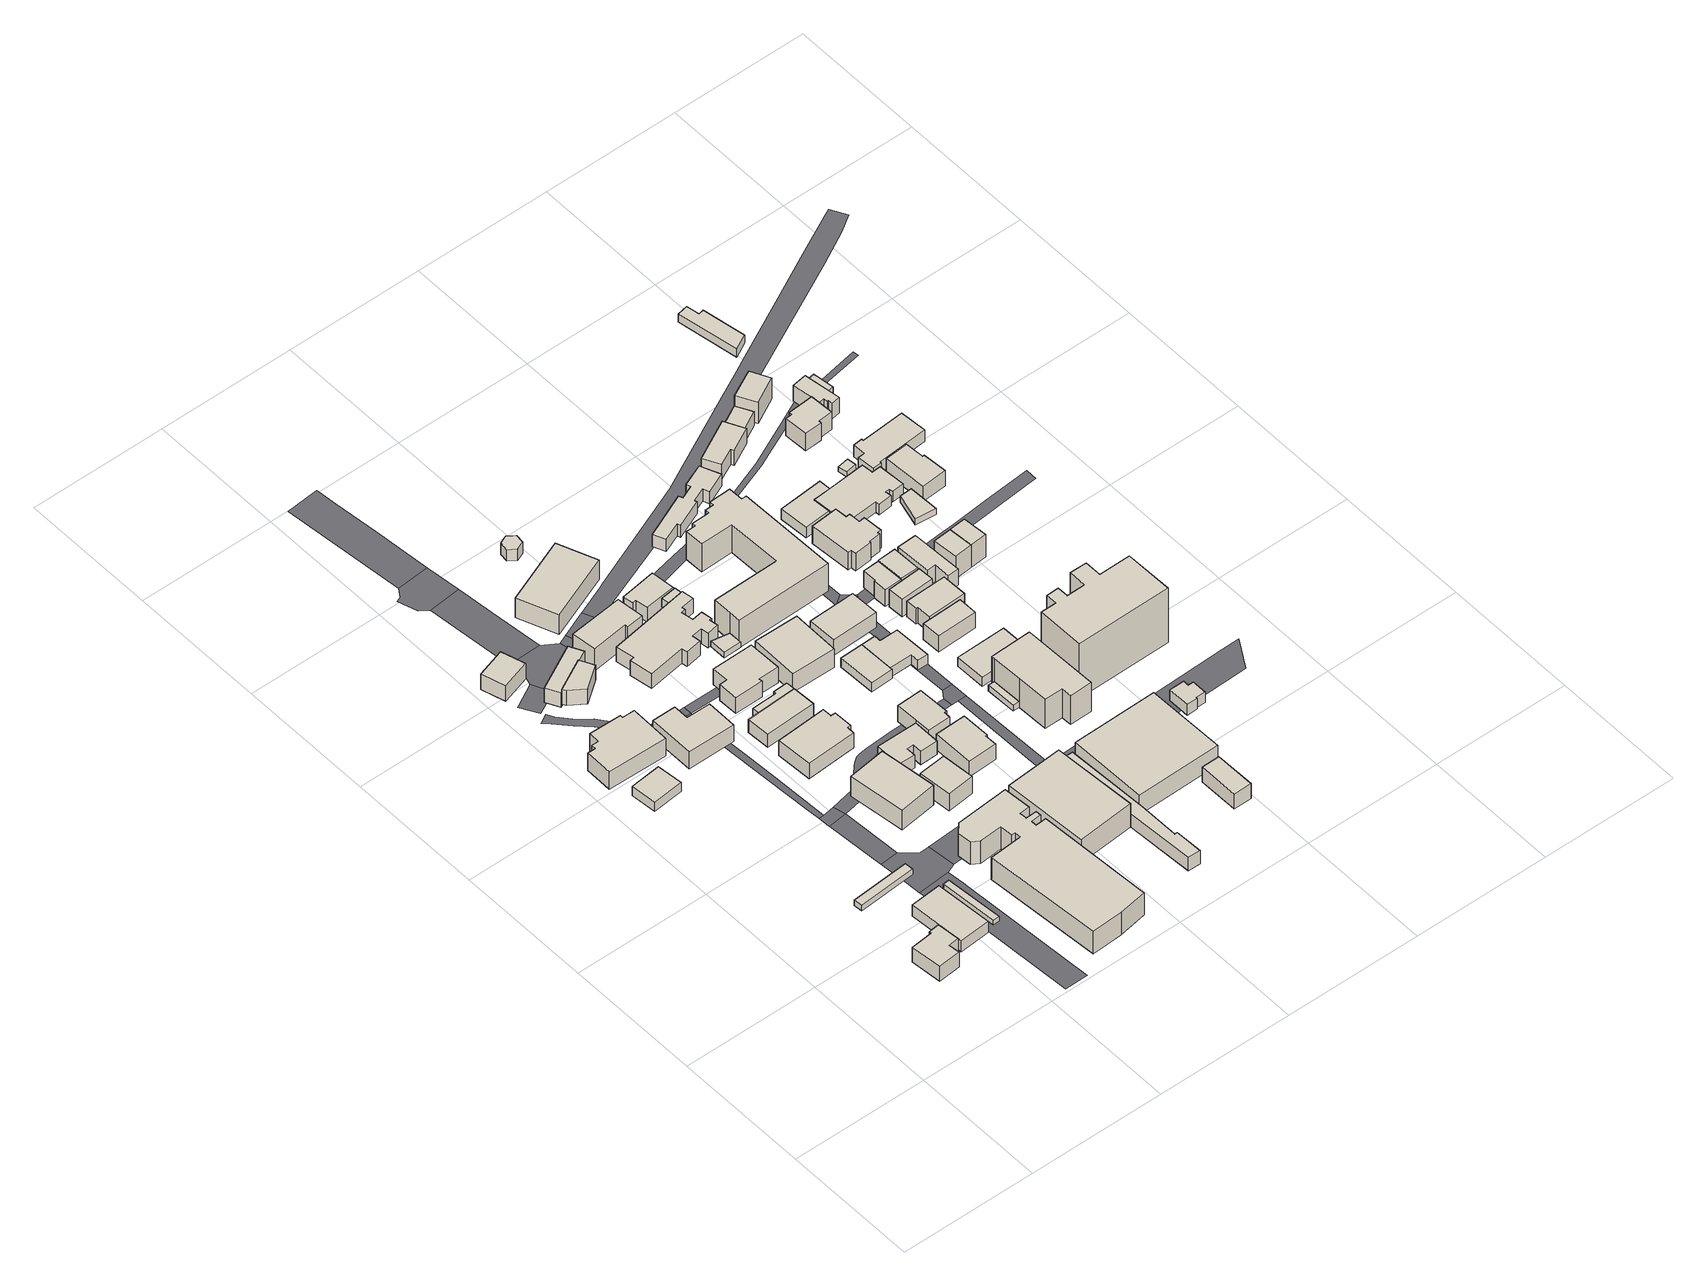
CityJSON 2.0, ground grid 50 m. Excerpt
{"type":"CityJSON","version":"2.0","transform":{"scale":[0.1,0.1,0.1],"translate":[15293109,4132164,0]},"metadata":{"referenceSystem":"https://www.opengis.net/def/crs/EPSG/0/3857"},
"CityObjects":{
"building1":{"type":"Building","attributes":{"measured_height":6.5},"geometry":[{"type":"Solid","lod":"1","boundaries":[[[[0,1,2,3,4,5,6,7]],[[0,7,8,9]],[[7,6,10,8]],[[6,5,11,10]],[[5,4,12,11]],[[4,3,13,12]],[[3,2,14,13]],[[2,1,15,14]],[[1,0,9,15]],[[9,8,10,11,12,13,14,15]]]]}]},
"building2":{"type":"Building","attributes":{"measured_height":4.5,"year_of_construction":1989,"storeys_above_ground":1,"usage":"運輸倉庫施設","districts_and_zones_type":"商業地域"},"geometry":[{"type":"Solid","lod":"1","boundaries":[[[[16,17,18,19]],[[16,19,20,21]],[[19,18,22,20]],[[18,17,23,22]],[[17,16,21,23]],[[21,20,22,23]]]]}]},
"building3":{"type":"Building","attributes":{"measured_height":4.9,"year_of_construction":2020,"storeys_above_ground":1,"usage":"運輸倉庫施設","districts_and_zones_type":"商業地域"},"geometry":[{"type":"Solid","lod":"1","boundaries":[[[[24,25,26,27]],[[24,27,28,29]],[[27,26,30,28]],[[26,25,31,30]],[[25,24,29,31]],[[29,28,30,31]]]]}]},
"building4":{"type":"Building","attributes":{"measured_height":2.3,"storeys_above_ground":1,"usage":"運輸倉庫施設","districts_and_zones_type":"商業地域"},"geometry":[{"type":"Solid","lod":"1","boundaries":[[[[32,33,34,35]],[[32,35,36,37]],[[35,34,38,36]],[[34,33,39,38]],[[33,32,37,39]],[[37,36,38,39]]]]}]},
"building5":{"type":"Building","attributes":{"measured_height":8,"year_of_construction":2021,"storeys_above_ground":2,"usage":"共同住宅","districts_and_zones_type":"商業地域"},"geometry":[{"type":"Solid","lod":"1","boundaries":[[[[40,41,42,43,44,45,46,47,48,49]],[[40,49,50,51]],[[49,48,52,50]],[[48,47,53,52]],[[47,46,54,53]],[[46,45,55,54]],[[45,44,56,55]],[[44,43,57,56]],[[43,42,58,57]],[[42,41,59,58]],[[41,40,51,59]],[[51,50,52,53,54,55,56,57,58,59]]]]}]},
"building6":{"type":"Building","attributes":{"measured_height":2.3,"storeys_above_ground":1,"usage":"運輸倉庫施設","districts_and_zones_type":"商業地域"},"geometry":[{"type":"Solid","lod":"1","boundaries":[[[[60,61,62,63]],[[60,63,64,65]],[[63,62,66,64]],[[62,61,67,66]],[[61,60,65,67]],[[65,64,66,67]]]]}]},
"building7":{"type":"Building","attributes":{"measured_height":7.7,"year_of_construction":2006,"storeys_above_ground":2,"usage":"住宅","river_flooding_risk":{"豊川水系豊川":{"depth":0.59,"adminType":"国","scale":"L2（想定最大規模）"}},"districts_and_zones_type":"近隣商業地域"},"geometry":[{"type":"Solid","lod":"1","boundaries":[[[[68,69,70,71]],[[68,71,72,73]],[[71,70,74,72]],[[70,69,75,74]],[[69,68,73,75]],[[73,72,74,75]]]]}]},
"building8":{"type":"Building","attributes":{"measured_height":7.7,"year_of_construction":2013,"storeys_above_ground":2,"usage":"共同住宅","districts_and_zones_type":"商業地域"},"geometry":[{"type":"Solid","lod":"1","boundaries":[[[[76,77,78,79,80,81]],[[76,81,82,83]],[[81,80,84,82]],[[80,79,85,84]],[[79,78,86,85]],[[78,77,87,86]],[[77,76,83,87]],[[83,82,84,85,86,87]]]]}]},
"building9":{"type":"Building","attributes":{"measured_height":6.9,"year_of_construction":2000,"storeys_above_ground":2,"usage":"住宅","districts_and_zones_type":"商業地域"},"geometry":[{"type":"Solid","lod":"1","boundaries":[[[[88,89,90,91,92]],[[88,92,93,94]],[[92,91,95,93]],[[91,90,96,95]],[[90,89,97,96]],[[89,88,94,97]],[[94,93,95,96,97]]]]}]},
"building10":{"type":"Building","attributes":{"measured_height":6.6,"year_of_construction":1970,"storeys_above_ground":2,"usage":"商業施設","river_flooding_risk":{"豊川水系豊川":{"depth":0.09,"adminType":"国","scale":"L2（想定最大規模）"}},"districts_and_zones_type":"商業地域"},"geometry":[{"type":"Solid","lod":"1","boundaries":[[[[98,99,100,101,102,103]],[[98,103,104,105]],[[103,102,106,104]],[[102,101,107,106]],[[101,100,108,107]],[[100,99,109,108]],[[99,98,105,109]],[[105,104,106,107,108,109]]]]}]},
"building11":{"type":"Building","attributes":{"measured_height":20.2,"year_of_construction":1970,"storeys_above_ground":6,"usage":"業務施設","districts_and_zones_type":"商業地域"},"geometry":[{"type":"Solid","lod":"1","boundaries":[[[[110,111,112,113,114,115,116,117,118,119,120,121,122,123,124,125,126,127,128,129,130]],[[110,130,131,132]],[[130,129,133,131]],[[129,128,134,133]],[[128,127,135,134]],[[127,126,136,135]],[[126,125,137,136]],[[125,124,138,137]],[[124,123,139,138]],[[123,122,140,139]],[[122,121,141,140]],[[121,120,142,141]],[[120,119,143,142]],[[119,118,144,143]],[[118,117,145,144]],[[117,116,146,145]],[[116,115,147,146]],[[115,114,148,147]],[[114,113,149,148]],[[113,112,150,149]],[[112,111,151,150]],[[111,110,132,151]],[[132,131,133,134,135,136,137,138,139,140,141,142,143,144,145,146,147,148,149,150,151]]]]}]},
"building12":{"type":"Building","attributes":{"measured_height":11,"storeys_above_ground":2,"usage":"文教厚生施設","districts_and_zones_type":"商業地域"},"geometry":[{"type":"Solid","lod":"1","boundaries":[[[[152,153,154,155]],[[152,155,156,157]],[[155,154,158,156]],[[154,153,159,158]],[[153,152,157,159]],[[157,156,158,159]]]]}]},
"building13":{"type":"Building","attributes":{"measured_height":7.7,"year_of_construction":1919,"storeys_above_ground":2,"usage":"住宅","districts_and_zones_type":"商業地域"},"geometry":[{"type":"Solid","lod":"1","boundaries":[[[[160,161,162,163,164,165,166,167]],[[160,167,168,169]],[[167,166,170,168]],[[166,165,171,170]],[[165,164,172,171]],[[164,163,173,172]],[[163,162,174,173]],[[162,161,175,174]],[[161,160,169,175]],[[169,168,170,171,172,173,174,175]]]]}]},
"building14":{"type":"Building","attributes":{"measured_height":6.1,"year_of_construction":1919,"storeys_above_ground":1,"usage":"住宅","districts_and_zones_type":"商業地域"},"geometry":[{"type":"Solid","lod":"1","boundaries":[[[[176,177,178,179]],[[176,179,180,181]],[[179,178,182,180]],[[178,177,183,182]],[[177,176,181,183]],[[181,180,182,183]]]]}]},
"building15":{"type":"Building","attributes":{"measured_height":10.1,"year_of_construction":2007,"storeys_above_ground":3,"usage":"店舗等併用住宅","districts_and_zones_type":"商業地域"},"geometry":[{"type":"Solid","lod":"1","boundaries":[[[[184,185,186,187,188,189]],[[184,189,190,191]],[[189,188,192,190]],[[188,187,193,192]],[[187,186,194,193]],[[186,185,195,194]],[[185,184,191,195]],[[191,190,192,193,194,195]]]]}]},
"building16":{"type":"Building","attributes":{"measured_height":8.6,"year_of_construction":1981,"storeys_above_ground":2,"usage":"住宅","districts_and_zones_type":"商業地域"},"geometry":[{"type":"Solid","lod":"1","boundaries":[[[[196,197,198,199]],[[196,199,200,201]],[[199,198,202,200]],[[198,197,203,202]],[[197,196,201,203]],[[201,200,202,203]]]]}]},
"building17":{"type":"Building","attributes":{"measured_height":3.9},"geometry":[{"type":"Solid","lod":"1","boundaries":[[[[204,205,206,207,208,209]],[[204,209,210,211]],[[209,208,212,210]],[[208,207,213,212]],[[207,206,214,213]],[[206,205,215,214]],[[205,204,211,215]],[[211,210,212,213,214,215]]]]}]},
"building18":{"type":"Building","attributes":{"measured_height":8.1,"year_of_construction":2020,"storeys_above_ground":2,"usage":"住宅","districts_and_zones_type":"商業地域"},"geometry":[{"type":"Solid","lod":"1","boundaries":[[[[216,217,218,219,220,221,222,223]],[[216,223,224,225]],[[223,222,226,224]],[[222,221,227,226]],[[221,220,228,227]],[[220,219,229,228]],[[219,218,230,229]],[[218,217,231,230]],[[217,216,225,231]],[[225,224,226,227,228,229,230,231]]]]}]},
"building19":{"type":"Building","attributes":{"measured_height":9.3},"geometry":[{"type":"Solid","lod":"1","boundaries":[[[[232,233,234,235,236,237,238,239,240,241,242,243,244,245,246,247,248,249,250,251]],[[232,251,252,253]],[[251,250,254,252]],[[250,249,255,254]],[[249,248,256,255]],[[248,247,257,256]],[[247,246,258,257]],[[246,245,259,258]],[[245,244,260,259]],[[244,243,261,260]],[[243,242,262,261]],[[242,241,263,262]],[[241,240,264,263]],[[240,239,265,264]],[[239,238,266,265]],[[238,237,267,266]],[[237,236,268,267]],[[236,235,269,268]],[[235,234,270,269]],[[234,233,271,270]],[[233,232,253,271]],[[253,252,254,255,256,257,258,259,260,261,262,263,264,265,266,267,268,269,270,271]]]]}]},
"building20":{"type":"Building","attributes":{"measured_height":7,"year_of_construction":2011,"storeys_above_ground":2,"usage":"住宅","districts_and_zones_type":"商業地域"},"geometry":[{"type":"Solid","lod":"1","boundaries":[[[[272,273,274,275,276,277,278,279]],[[272,279,280,281]],[[279,278,282,280]],[[278,277,283,282]],[[277,276,284,283]],[[276,275,285,284]],[[275,274,286,285]],[[274,273,287,286]],[[273,272,281,287]],[[281,280,282,283,284,285,286,287]]]]}]},
"building21":{"type":"Building","attributes":{"measured_height":8.7,"river_flooding_risk":{"豊川水系豊川":{"depth":0.598,"duration":3,"adminType":"国","scale":"L2（想定最大規模）"}}},"geometry":[{"type":"Solid","lod":"1","boundaries":[[[[288,289,290,291]],[[288,291,292,293]],[[291,290,294,292]],[[290,289,295,294]],[[289,288,293,295]],[[293,292,294,295]]]]}]},
"building22":{"type":"Building","attributes":{"measured_height":12.3,"year_of_construction":1957,"storeys_above_ground":1,"usage":"運輸倉庫施設","districts_and_zones_type":"商業地域"},"geometry":[{"type":"Solid","lod":"1","boundaries":[[[[296,297,298,299]],[[296,299,300,301]],[[299,298,302,300]],[[298,297,303,302]],[[297,296,301,303]],[[301,300,302,303]]]]}]},
"building23":{"type":"Building","attributes":{"measured_height":6.9,"storeys_above_ground":1,"usage":"住宅","districts_and_zones_type":"商業地域"},"geometry":[{"type":"Solid","lod":"1","boundaries":[[[[304,305,306,307,308]],[[304,308,309,310]],[[308,307,311,309]],[[307,306,312,311]],[[306,305,313,312]],[[305,304,310,313]],[[310,309,311,312,313]]]]}]},
"building24":{"type":"Building","attributes":{"measured_height":7.9,"year_of_construction":2011,"storeys_above_ground":2,"usage":"住宅","districts_and_zones_type":"商業地域"},"geometry":[{"type":"Solid","lod":"1","boundaries":[[[[314,315,316,317,318,319]],[[314,319,320,321]],[[319,318,322,320]],[[318,317,323,322]],[[317,316,324,323]],[[316,315,325,324]],[[315,314,321,325]],[[321,320,322,323,324,325]]]]}]},
"building25":{"type":"Building","attributes":{"measured_height":5.7,"storeys_above_ground":1,"usage":"文教厚生施設","river_flooding_risk":{"豊川水系豊川":{"depth":1.6,"duration":4.01,"adminType":"国","scale":"L2（想定最大規模）"}},"districts_and_zones_type":"近隣商業地域"},"geometry":[{"type":"Solid","lod":"1","boundaries":[[[[326,327,328,329,330,331]],[[326,331,332,333]],[[331,330,334,332]],[[330,329,335,334]],[[329,328,336,335]],[[328,327,337,336]],[[327,326,333,337]],[[333,332,334,335,336,337]]]]}]},
"building26":{"type":"Building","attributes":{"measured_height":7.2,"year_of_construction":1984,"storeys_above_ground":2,"usage":"住宅","districts_and_zones_type":"商業地域"},"geometry":[{"type":"Solid","lod":"1","boundaries":[[[[338,339,340,341,342,343]],[[338,343,344,345]],[[343,342,346,344]],[[342,341,347,346]],[[341,340,348,347]],[[340,339,349,348]],[[339,338,345,349]],[[345,344,346,347,348,349]]]]}]},
"building27":{"type":"Building","attributes":{"measured_height":8.7,"year_of_construction":1975,"storeys_above_ground":2,"usage":"住宅","districts_and_zones_type":"商業地域"},"geometry":[{"type":"Solid","lod":"1","boundaries":[[[[350,351,352,353,279,354,355]],[[350,355,356,357]],[[355,354,358,356]],[[354,279,359,358]],[[279,353,360,359]],[[353,352,361,360]],[[352,351,362,361]],[[351,350,357,362]],[[357,356,358,359,360,361,362]]]]}]},
"building28":{"type":"Building","attributes":{"measured_height":8.7,"year_of_construction":1988,"storeys_above_ground":2,"usage":"共同住宅","districts_and_zones_type":"商業地域"},"geometry":[{"type":"Solid","lod":"1","boundaries":[[[[363,364,365,366]],[[363,366,367,368]],[[366,365,369,367]],[[365,364,370,369]],[[364,363,368,370]],[[368,367,369,370]]]]}]},
"building29":{"type":"Building","attributes":{"measured_height":12.9,"year_of_construction":1961,"storeys_above_ground":1,"usage":"運輸倉庫施設","districts_and_zones_type":"商業地域"},"geometry":[{"type":"Solid","lod":"1","boundaries":[[[[371,372,373,374,375,376,296,299]],[[371,299,377,378]],[[299,296,379,377]],[[296,376,380,379]],[[376,375,381,380]],[[375,374,382,381]],[[374,373,383,382]],[[373,372,384,383]],[[372,371,378,384]],[[378,377,379,380,381,382,383,384]]]]}]},
"building30":{"type":"Building","attributes":{"measured_height":4.1,"year_of_construction":1982,"storeys_above_ground":2,"usage":"住宅","districts_and_zones_type":"商業地域"},"geometry":[{"type":"Solid","lod":"1","boundaries":[[[[385,386,387,388]],[[385,388,389,390]],[[388,387,391,389]],[[387,386,392,391]],[[386,385,390,392]],[[390,389,391,392]]]]}]},
"building31":{"type":"Building","attributes":{"measured_height":4.3,"year_of_construction":1935,"storeys_above_ground":1,"usage":"住宅","districts_and_zones_type":"商業地域"},"geometry":[{"type":"Solid","lod":"1","boundaries":[[[[393,394,395,396,397]],[[393,397,398,399]],[[397,396,400,398]],[[396,395,401,400]],[[395,394,402,401]],[[394,393,399,402]],[[399,398,400,401,402]]]]}]},
"building32":{"type":"Building","attributes":{"measured_height":5.3,"year_of_construction":1935,"storeys_above_ground":1,"usage":"住宅","districts_and_zones_type":"商業地域"},"geometry":[{"type":"Solid","lod":"1","boundaries":[[[[403,404,405,406,407,408,409,410]],[[403,410,411,412]],[[410,409,398,411]],[[409,408,399,398]],[[408,407,413,399]],[[407,406,414,413]],[[406,405,415,414]],[[405,404,416,415]],[[404,403,412,416]],[[412,411,398,399,413,414,415,416]]]]}]},
"building33":{"type":"Building","attributes":{"measured_height":7.8,"year_of_construction":1988,"storeys_above_ground":2,"usage":"住宅","districts_and_zones_type":"商業地域"},"geometry":[{"type":"Solid","lod":"1","boundaries":[[[[417,418,419,420]],[[417,420,421,422]],[[420,419,423,421]],[[419,418,424,423]],[[418,417,422,424]],[[422,421,423,424]]]]}]},
"building34":{"type":"Building","attributes":{"measured_height":14,"year_of_construction":2011,"storeys_above_ground":4,"usage":"共同住宅","districts_and_zones_type":"商業地域"},"geometry":[{"type":"Solid","lod":"1","boundaries":[[[[425,426,427,428,429,430,431,432,433,434,435,436,437,438,439,440,441]],[[425,441,442,443]],[[441,440,444,442]],[[440,439,445,444]],[[439,438,446,445]],[[438,437,447,446]],[[437,436,448,447]],[[436,435,449,448]],[[435,434,450,449]],[[434,433,451,450]],[[433,432,452,451]],[[432,431,453,452]],[[431,430,454,453]],[[430,429,455,454]],[[429,428,456,455]],[[428,427,457,456]],[[427,426,458,457]],[[426,425,443,458]],[[443,442,444,445,446,447,448,449,450,451,452,453,454,455,456,457,458]]]]}]},
"building35":{"type":"Building","attributes":{"measured_height":10,"storeys_above_ground":1,"usage":"共同住宅","districts_and_zones_type":"商業地域"},"geometry":[{"type":"Solid","lod":"1","boundaries":[[[[459,460,461,462]],[[459,462,463,464]],[[462,461,465,463]],[[461,460,466,465]],[[460,459,464,466]],[[464,463,465,466]]]]}]},
"building36":{"type":"Building","attributes":{"measured_height":8.5,"year_of_construction":1992,"storeys_above_ground":1,"usage":"運輸倉庫施設","districts_and_zones_type":"商業地域"},"geometry":[{"type":"Solid","lod":"1","boundaries":[[[[467,468,469,470]],[[467,470,471,472]],[[470,469,473,471]],[[469,468,474,473]],[[468,467,472,474]],[[472,471,473,474]]]]}]},
"building37":{"type":"Building","attributes":{"measured_height":7.1,"storeys_above_ground":1,"usage":"運輸倉庫施設","districts_and_zones_type":"商業地域"},"geometry":[{"type":"Solid","lod":"1","boundaries":[[[[475,476,477,478]],[[475,478,479,480]],[[478,477,481,479]],[[477,476,482,481]],[[476,475,480,482]],[[480,479,481,482]]]]}]},
"building38":{"type":"Building","attributes":{"measured_height":12.7,"year_of_construction":1991,"storeys_above_ground":4,"usage":"共同住宅","districts_and_zones_type":"商業地域"},"geometry":[{"type":"Solid","lod":"1","boundaries":[[[[483,484,485,486,459,462,487,488]],[[483,488,489,490]],[[488,487,491,489]],[[487,462,492,491]],[[462,459,493,492]],[[459,486,494,493]],[[486,485,495,494]],[[485,484,496,495]],[[484,483,490,496]],[[490,489,491,492,493,494,495,496]]]]}]},
"building39":{"type":"Building","attributes":{"measured_height":7.5},"geometry":[{"type":"Solid","lod":"1","boundaries":[[[[497,498,499,500]],[[497,500,501,502]],[[500,499,503,501]],[[499,498,504,503]],[[498,497,502,504]],[[502,501,503,504]]]]}]},
"building40":{"type":"Building","attributes":{"measured_height":6.9,"year_of_construction":1969,"storeys_above_ground":2,"usage":"住宅","districts_and_zones_type":"商業地域"},"geometry":[{"type":"Solid","lod":"1","boundaries":[[[[505,506,507,508]],[[505,508,509,510]],[[508,507,511,509]],[[507,506,512,511]],[[506,505,510,512]],[[510,509,511,512]]]]}]},
"building41":{"type":"Building","attributes":{"measured_height":6.1,"year_of_construction":1973,"storeys_above_ground":2,"usage":"業務施設","river_flooding_risk":{"豊川水系豊川":{"depth":0.3,"duration":2.42,"adminType":"国","scale":"L2（想定最大規模）"}},"districts_and_zones_type":"商業地域"},"geometry":[{"type":"Solid","lod":"1","boundaries":[[[[513,514,515,516,517,518,519,520,521,522,523,524,525,526]],[[513,526,527,528]],[[526,525,529,527]],[[525,524,530,529]],[[524,523,531,530]],[[523,522,532,531]],[[522,521,533,532]],[[521,520,534,533]],[[520,519,535,534]],[[519,518,536,535]],[[518,517,537,536]],[[517,516,538,537]],[[516,515,539,538]],[[515,514,540,539]],[[514,513,528,540]],[[528,527,529,530,531,532,533,534,535,536,537,538,539,540]]]]}]},
"building42":{"type":"Building","attributes":{"measured_height":8.9,"year_of_construction":2004,"storeys_above_ground":2,"usage":"住宅","districts_and_zones_type":"商業地域"},"geometry":[{"type":"Solid","lod":"1","boundaries":[[[[541,542,543,544,545,546]],[[541,546,547,548]],[[546,545,549,547]],[[545,544,550,549]],[[544,543,551,550]],[[543,542,552,551]],[[542,541,548,552]],[[548,547,549,550,551,552]]]]}]},
"building43":{"type":"Building","attributes":{"measured_height":8.2,"year_of_construction":1968,"storeys_above_ground":2,"usage":"住宅","districts_and_zones_type":"商業地域"},"geometry":[{"type":"Solid","lod":"1","boundaries":[[[[553,554,555,556]],[[553,556,557,558]],[[556,555,559,557]],[[555,554,560,559]],[[554,553,558,560]],[[558,557,559,560]]]]}]},
"building44":{"type":"Building","attributes":{"measured_height":7.7},"geometry":[{"type":"Solid","lod":"1","boundaries":[[[[561,562,563,564,565,566]],[[561,566,567,568]],[[566,565,569,567]],[[565,564,570,569]],[[564,563,571,570]],[[563,562,572,571]],[[562,561,568,572]],[[568,567,569,570,571,572]]]]}]},
"building45":{"type":"Building","attributes":{"measured_height":9,"year_of_construction":2004,"storeys_above_ground":2,"usage":"住宅","districts_and_zones_type":"商業地域"},"geometry":[{"type":"Solid","lod":"1","boundaries":[[[[573,574,575,576]],[[573,576,577,578]],[[576,575,579,577]],[[575,574,580,579]],[[574,573,578,580]],[[578,577,579,580]]]]}]},
"building46":{"type":"Building","attributes":{"measured_height":9.4,"year_of_construction":2011,"storeys_above_ground":2,"usage":"住宅","districts_and_zones_type":"商業地域"},"geometry":[{"type":"Solid","lod":"1","boundaries":[[[[581,582,583,584,585,586,587,588,589,590,591,592,593,594]],[[581,594,595,596]],[[594,593,597,595]],[[593,592,598,597]],[[592,591,599,598]],[[591,590,600,599]],[[590,589,601,600]],[[589,588,602,601]],[[588,587,603,602]],[[587,586,604,603]],[[586,585,605,604]],[[585,584,606,605]],[[584,583,607,606]],[[583,582,608,607]],[[582,581,596,608]],[[596,595,597,598,599,600,601,602,603,604,605,606,607,608]]]]}]},
"building47":{"type":"Building","attributes":{"measured_height":7.1,"year_of_construction":1961,"storeys_above_ground":1,"usage":"業務施設","districts_and_zones_type":"商業地域"},"geometry":[{"type":"Solid","lod":"1","boundaries":[[[[609,610,611,612,613,614,615,616]],[[609,616,617,618]],[[616,615,619,617]],[[615,614,620,619]],[[614,613,621,620]],[[613,612,622,621]],[[612,611,623,622]],[[611,610,624,623]],[[610,609,618,624]],[[618,617,619,620,621,622,623,624]]]]}]},
"building48":{"type":"Building","attributes":{"measured_height":7.6,"year_of_construction":1998,"storeys_above_ground":2,"usage":"住宅","districts_and_zones_type":"商業地域"},"geometry":[{"type":"Solid","lod":"1","boundaries":[[[[625,626,627,628,629,630]],[[625,630,631,632]],[[630,629,633,631]],[[629,628,634,633]],[[628,627,635,634]],[[627,626,636,635]],[[626,625,632,636]],[[632,631,633,634,635,636]]]]}]},
"building49":{"type":"Building","attributes":{"measured_height":7.3},"geometry":[{"type":"Solid","lod":"1","boundaries":[[[[637,638,639,640,641,642]],[[637,642,643,644]],[[642,641,645,643]],[[641,640,646,645]],[[640,639,647,646]],[[639,638,648,647]],[[638,637,644,648]],[[644,643,645,646,647,648]]]]}]},
"building50":{"type":"Building","attributes":{"measured_height":24,"year_of_construction":2007,"storeys_above_ground":8,"usage":"店舗等併用共同住宅","districts_and_zones_type":"商業地域"},"geometry":[{"type":"Solid","lod":"1","boundaries":[[[[649,650,651,652,653,654,655,656,657,658,659,660]],[[649,660,661,662]],[[660,659,663,661]],[[659,658,664,663]],[[658,657,665,664]],[[657,656,666,665]],[[656,655,667,666]],[[655,654,668,667]],[[654,653,669,668]],[[653,652,670,669]],[[652,651,671,670]],[[651,650,672,671]],[[650,649,662,672]],[[662,661,663,664,665,666,667,668,669,670,671,672]]]]}]},
"building51":{"type":"Building","attributes":{"measured_height":11.3,"year_of_construction":1998,"storeys_above_ground":3,"usage":"住宅","districts_and_zones_type":"商業地域"},"geometry":[{"type":"Solid","lod":"1","boundaries":[[[[673,674,675,676]],[[673,676,677,678]],[[676,675,679,677]],[[675,674,680,679]],[[674,673,678,680]],[[678,677,679,680]]]]}]},
"building52":{"type":"Building","attributes":{"measured_height":6.8,"year_of_construction":1966,"storeys_above_ground":2,"usage":"住宅","river_flooding_risk":{"豊川水系豊川":{"depth":0.907,"duration":3.08,"adminType":"国","scale":"L2（想定最大規模）"}},"districts_and_zones_type":"商業地域"},"geometry":[{"type":"Solid","lod":"1","boundaries":[[[[681,682,683,684,685,686]],[[681,686,687,688]],[[686,685,689,687]],[[685,684,690,689]],[[684,683,691,690]],[[683,682,692,691]],[[682,681,688,692]],[[688,687,689,690,691,692]]]]}]},
"building53":{"type":"Building","attributes":{"measured_height":10,"year_of_construction":1998,"storeys_above_ground":3,"usage":"住宅","districts_and_zones_type":"商業地域"},"geometry":[{"type":"Solid","lod":"1","boundaries":[[[[693,673,676,694]],[[693,694,695,696]],[[694,676,697,695]],[[676,673,698,697]],[[673,693,696,698]],[[696,695,697,698]]]]}]},
"building54":{"type":"Building","attributes":{"measured_height":6.3,"year_of_construction":1924,"storeys_above_ground":1,"usage":"住宅","districts_and_zones_type":"商業地域"},"geometry":[{"type":"Solid","lod":"1","boundaries":[[[[699,700,701,702,703,704,705,706,707,708,709,710,711,712,713,714]],[[699,714,715,716]],[[714,713,717,715]],[[713,712,718,717]],[[712,711,719,718]],[[711,710,720,719]],[[710,709,721,720]],[[709,708,722,721]],[[708,707,723,722]],[[707,706,724,723]],[[706,705,725,724]],[[705,704,726,725]],[[704,703,727,726]],[[703,702,728,727]],[[702,701,729,728]],[[701,700,730,729]],[[700,699,716,730]],[[716,715,717,718,719,720,721,722,723,724,725,726,727,728,729,730]]]]}]},
"building55":{"type":"Building","attributes":{"measured_height":2.7,"storeys_above_ground":1,"usage":"住宅","districts_and_zones_type":"商業地域"},"geometry":[{"type":"Solid","lod":"1","boundaries":[[[[731,732,733,734]],[[731,734,735,736]],[[734,733,737,735]],[[733,732,738,737]],[[732,731,736,738]],[[736,735,737,738]]]]}]},
"building56":{"type":"Building","attributes":{"measured_height":2.2,"year_of_construction":1924,"storeys_above_ground":1,"usage":"住宅","districts_and_zones_type":"商業地域"},"geometry":[{"type":"Solid","lod":"1","boundaries":[[[[739,740,741,742]],[[739,742,743,744]],[[742,741,745,743]],[[741,740,746,745]],[[740,739,744,746]],[[744,743,745,746]]]]}]},
"building57":{"type":"Building","attributes":{"measured_height":6.5,"storeys_above_ground":1,"usage":"住宅","river_flooding_risk":{"豊川水系豊川":{"depth":0.807,"duration":3.08,"adminType":"国","scale":"L2（想定最大規模）"}},"districts_and_zones_type":"商業地域"},"geometry":[{"type":"Solid","lod":"1","boundaries":[[[[747,748,749,750]],[[747,750,751,752]],[[750,749,753,751]],[[749,748,754,753]],[[748,747,752,754]],[[752,751,753,754]]]]}]},
"building58":{"type":"Building","attributes":{"measured_height":8.3,"year_of_construction":1997,"storeys_above_ground":2,"usage":"住宅","districts_and_zones_type":"商業地域"},"geometry":[{"type":"Solid","lod":"1","boundaries":[[[[755,756,757,758,759,760,761,762]],[[755,762,763,764]],[[762,761,765,763]],[[761,760,766,765]],[[760,759,767,766]],[[759,758,768,767]],[[758,757,769,768]],[[757,756,770,769]],[[756,755,764,770]],[[764,763,765,766,767,768,769,770]]]]}]},
"building59":{"type":"Building","attributes":{"measured_height":6.9,"year_of_construction":2013,"storeys_above_ground":2,"usage":"住宅","districts_and_zones_type":"商業地域"},"geometry":[{"type":"Solid","lod":"1","boundaries":[[[[771,772,773,774,775,776]],[[771,776,777,778]],[[776,775,779,777]],[[775,774,780,779]],[[774,773,781,780]],[[773,772,782,781]],[[772,771,778,782]],[[778,777,779,780,781,782]]]]}]},
"building60":{"type":"Building","attributes":{"measured_height":9.4,"year_of_construction":1977,"storeys_above_ground":3,"usage":"住宅","river_flooding_risk":{"豊川水系豊川":{"depth":0.707,"duration":3.08,"adminType":"国","scale":"L2（想定最大規模）"}},"districts_and_zones_type":"商業地域"},"geometry":[{"type":"Solid","lod":"1","boundaries":[[[[783,784,785,786]],[[783,786,787,788]],[[786,785,789,787]],[[785,784,790,789]],[[784,783,788,790]],[[788,787,789,790]]]]}]},
"building61":{"type":"Building","attributes":{"measured_height":7.2},"geometry":[{"type":"Solid","lod":"1","boundaries":[[[[791,792,793,794,795,796,797,798,799,800]],[[791,800,801,802]],[[800,799,803,801]],[[799,798,804,803]],[[798,797,805,804]],[[797,796,806,805]],[[796,795,807,806]],[[795,794,808,807]],[[794,793,809,808]],[[793,792,810,809]],[[792,791,802,810]],[[802,801,803,804,805,806,807,808,809,810]]]]}]},
"building62":{"type":"Building","attributes":{"measured_height":7.8},"geometry":[{"type":"Solid","lod":"1","boundaries":[[[[811,812,813,814,815,816,817,818]],[[811,818,819,820]],[[818,817,821,819]],[[817,816,822,821]],[[816,815,823,822]],[[815,814,824,823]],[[814,813,825,824]],[[813,812,826,825]],[[812,811,820,826]],[[820,819,821,822,823,824,825,826]]]]}]},
"building63":{"type":"Building","attributes":{"measured_height":3.9,"storeys_above_ground":1,"usage":"文教厚生施設","districts_and_zones_type":"商業地域"},"geometry":[{"type":"Solid","lod":"1","boundaries":[[[[827,828,829,830]],[[827,830,831,832]],[[830,829,833,831]],[[829,828,834,833]],[[828,827,832,834]],[[832,831,833,834]]]]}]},
"building64":{"type":"Building","attributes":{"measured_height":4,"year_of_construction":1972,"storeys_above_ground":1,"usage":"文教厚生施設","river_flooding_risk":{"豊川水系豊川":{"depth":1.31,"duration":3.2,"adminType":"国","scale":"L2（想定最大規模）"}},"districts_and_zones_type":"近隣商業地域"},"geometry":[{"type":"Solid","lod":"1","boundaries":[[[[835,836,837,838,839,840]],[[835,840,841,842]],[[840,839,843,841]],[[839,838,844,843]],[[838,837,845,844]],[[837,836,846,845]],[[836,835,842,846]],[[842,841,843,844,845,846]]]]}]},
"road1":{"type":"Road","geometry":[{"type":"MultiSurface","lod":"1","boundaries":[[[847,848,849,850,851,852,853,854,855,856]]]}]},
"road2":{"type":"Road","geometry":[{"type":"MultiSurface","lod":"1","boundaries":[[[857,858,859,860,861]]]}]},
"road3":{"type":"Road","geometry":[{"type":"MultiSurface","lod":"1","boundaries":[[[862,863,864,865,866,849,848,867,868]]]}]},
"road4":{"type":"Road","geometry":[{"type":"MultiSurface","lod":"1","boundaries":[[[863,869,870,864]]]}]},
"road5":{"type":"Road","geometry":[{"type":"MultiSurface","lod":"1","boundaries":[[[871,872,873,874,875,876,877,878,879,880,881,882,883,884,885,886,887,888,889,890,891,892]]]}]},
"road6":{"type":"Road","geometry":[{"type":"MultiSurface","lod":"1","boundaries":[[[869,893,894,895,896,870]]]}]},
"road7":{"type":"Road","geometry":[{"type":"MultiSurface","lod":"1","boundaries":[[[897,881,898,899,900,895,894,901,902]]]}]},
"road8":{"type":"Road","geometry":[{"type":"MultiSurface","lod":"1","boundaries":[[[903,904,905,906,858,857,907,908]]]}]},
"road9":{"type":"Road","geometry":[{"type":"MultiSurface","lod":"1","boundaries":[[[909,910,911,905,904]]]}]},
"road10":{"type":"Road","geometry":[{"type":"MultiSurface","lod":"1","boundaries":[[[910,912,913,914,915,916,911]]]}]},
"road11":{"type":"Road","geometry":[{"type":"MultiSurface","lod":"1","boundaries":[[[897,917,882,881]]]}]},
"road12":{"type":"Road","geometry":[{"type":"MultiSurface","lod":"1","boundaries":[[[918,919,903,908]]]}]},
"road13":{"type":"Road","geometry":[{"type":"MultiSurface","lod":"1","boundaries":[[[920,921,922,913,912,923,924]]]}]},
"road14":{"type":"Road","geometry":[{"type":"MultiSurface","lod":"1","boundaries":[[[925,926,919,918,927,928]]]}]},
"road15":{"type":"Road","geometry":[{"type":"MultiSurface","lod":"1","boundaries":[[[929,930,931,932,868,867,933]]]}]},
"road16":{"type":"Road","geometry":[{"type":"MultiSurface","lod":"1","boundaries":[[[934,935,936,937,938,939,940,941,942,943,893,869,944,945,946,947,948,949,950]]]}]},
"road17":{"type":"Road","geometry":[{"type":"MultiSurface","lod":"1","boundaries":[[[951,952,953,917,897,954,955]]]}]},
"road18":{"type":"Road","geometry":[{"type":"MultiSurface","lod":"1","boundaries":[[[956,957,930,929]]]}]},
"road19":{"type":"Road","geometry":[{"type":"MultiSurface","lod":"1","boundaries":[[[958,959,960,961,962,928,927,963,964]]]}]},
"road20":{"type":"Road","geometry":[{"type":"MultiSurface","lod":"1","boundaries":[[[957,965,966,930]]]}]},
"road21":{"type":"Road","geometry":[{"type":"MultiSurface","lod":"1","boundaries":[[[965,967,968,935,934,966]]]}]},
"road22":{"type":"Road","geometry":[{"type":"MultiSurface","lod":"1","boundaries":[[[967,969,951,970,968]]]}]},
"road23":{"type":"Road","geometry":[{"type":"MultiSurface","lod":"1","boundaries":[[[971,972,973,952,951,969]]]}]},
"road24":{"type":"Road","geometry":[{"type":"MultiSurface","lod":"1","boundaries":[[[974,975,976,977,978,979,973,972,980]]]}]},
"road25":{"type":"Road","geometry":[{"type":"MultiSurface","lod":"1","boundaries":[[[975,981,982,959,958,976]]]}]},
"road26":{"type":"Road","geometry":[{"type":"MultiSurface","lod":"1","boundaries":[[[983,984,985,957,956,986]]]}]},
"road27":{"type":"Road","geometry":[{"type":"MultiSurface","lod":"1","boundaries":[[[987,988,989,990,991,992,993,994,971,969,995,996,997]]]}]},
"road28":{"type":"Road","geometry":[{"type":"MultiSurface","lod":"1","boundaries":[[[998,999,1000,1001,1002,1003,1004,1005,1006,1007,1008,1009,926,925,1010,1011,1012,1013,1014,1015,1016]]]}]},
"road29":{"type":"Road","geometry":[{"type":"MultiSurface","lod":"1","boundaries":[[[1017,1018,1019,1020,1021,1022,1023,1024,981,975,1025,1026,1027,1028,1029,1030]]]}]}
},
"vertices":[
[363,269,85],[325,265,85],[329,225,85],[247,217,85],[236,330,85],[316,338,85],[315,346,85],[355,350,85],[355,350,149],[363,269,149],[315,346,149],[316,338,149],[236,330,149],[247,217,149],[329,225,149],[325,265,149],
[164,1307,85],[51,1296,85],[42,1389,85],[154,1400,85],[154,1400,125],[164,1307,125],[42,1389,125],[51,1296,125],
[485,274,88],[372,265,88],[356,472,88],[468,481,88],[468,481,136],[485,274,136],[356,472,136],[372,265,136],
[468,601,87],[256,585,87],[253,617,87],[466,633,87],[466,633,110],[468,601,110],[253,617,110],[256,585,110],
[184,1610,82],[184,1600,82],[229,1599,82],[226,1450,82],[9,1454,82],[10,1555,82],[39,1555,82],[40,1572,82],[65,1572,82],[66,1612,82],[66,1612,157],[184,1610,157],[65,1572,157],[40,1572,157],[39,1555,157],[10,1555,157],[9,1454,157],[226,1450,157],[229,1599,157],[184,1600,157],
[540,289,88],[516,287,88],[499,497,88],[522,499,88],[522,499,108],[540,289,108],[499,497,108],[516,287,108],
[144,1998,30],[40,1966,30],[14,2051,30],[118,2083,30],[118,2083,97],[144,1998,97],[14,2051,97],[40,1966,97],
[331,1477,82],[418,1476,82],[417,1364,82],[244,1364,82],[244,1533,82],[331,1533,82],[331,1533,155],[331,1477,155],[244,1533,155],[244,1364,155],[417,1364,155],[418,1476,155],
[290,1849,46],[209,1789,46],[156,1825,46],[149,1838,46],[265,1898,46],[265,1898,110],[290,1849,110],[149,1838,110],[156,1825,110],[209,1789,110],
[309,1921,37],[265,1898,37],[149,1838,37],[145,1836,37],[120,1884,37],[284,1969,37],[284,1969,99],[309,1921,99],[120,1884,99],[145,1836,99],[149,1838,99],[265,1898,99],
[853,520,85],[816,517,85],[818,491,85],[857,493,85],[858,472,85],[820,470,85],[821,450,85],[860,452,85],[886,31,85],[781,13,85],[668,7,85],[634,435,85],[754,444,85],[753,466,85],[740,466,85],[736,512,85],[653,506,85],[626,524,85],[622,573,85],[651,606,85],[845,621,85],[845,621,181],[853,520,181],[651,606,181],[622,573,181],[626,524,181],[653,506,181],[736,512,181],[740,466,181],[753,466,181],[754,444,181],[634,435,181],[668,7,181],[781,13,181],[886,31,181],[860,452,181],[821,450,181],[820,470,181],[858,472,181],[857,493,181],[818,491,181],[816,517,181],
[701,780,85],[563,761,85],[536,967,85],[675,985,85],[675,985,170],[701,780,170],[536,967,170],[563,761,170],
[665,1209,85],[682,1209,85],[684,1140,85],[671,1140,85],[671,1112,85],[488,1101,85],[481,1232,85],[664,1243,85],[664,1243,150],[665,1209,150],[481,1232,150],[488,1101,150],[671,1112,150],[671,1140,150],[684,1140,150],[682,1209,150],
[664,1288,84],[478,1279,84],[474,1363,84],[660,1372,84],[660,1372,139],[664,1288,139],[474,1363,139],[478,1279,139],
[513,1897,37],[451,1890,37],[450,1900,37],[317,1885,37],[307,1974,37],[502,1995,37],[502,1995,132],[513,1897,132],[307,1974,132],[317,1885,132],[450,1900,132],[451,1890,132],
[818,740,86],[719,730,86],[708,850,86],[807,859,86],[807,859,160],[818,740,160],[708,850,160],[719,730,160],
[676,1378,84],[531,1373,84],[529,1408,84],[621,1411,84],[621,1420,84],[674,1422,84],[674,1422,114],[676,1378,114],[621,1420,114],[621,1411,114],[529,1408,114],[531,1373,114],
[673,1461,84],[599,1460,84],[599,1448,84],[495,1446,84],[494,1519,84],[522,1520,84],[521,1580,84],[671,1582,84],[671,1582,152],[673,1461,152],[521,1580,152],[522,1520,152],[494,1519,152],[495,1446,152],[599,1448,152],[599,1460,152],
[676,1854,68],[626,1846,68],[628,1834,68],[612,1831,68],[619,1789,68],[658,1795,68],[664,1756,68],[655,1755,68],[660,1723,68],[616,1716,68],[612,1743,68],[574,1737,68],[578,1707,68],[519,1698,68],[516,1718,68],[381,1697,68],[367,1781,68],[383,1784,68],[372,1850,68],[669,1897,68],[669,1897,131],[676,1854,131],[372,1850,131],[383,1784,131],[367,1781,131],[381,1697,131],[516,1718,131],[519,1698,131],[578,1707,131],[574,1737,131],[612,1743,131],[616,1716,131],[660,1723,131],[655,1755,131],[664,1756,131],[658,1795,131],[619,1789,131],[612,1831,131],[628,1834,131],[626,1846,131],
[843,931,85],[778,930,85],[778,964,85],[755,964,85],[755,931,85],[694,931,85],[694,1029,85],[843,1029,85],[843,1029,142],[843,931,142],[694,1029,142],[694,931,142],[755,931,142],[755,964,142],[778,964,142],[778,930,142],
[578,2171,24],[341,2076,24],[286,2214,24],[523,2309,24],[523,2309,108],[578,2171,108],[286,2214,108],[341,2076,108],
[1088,331,86],[880,313,86],[860,622,86],[1068,637,86],[1068,637,187],[1088,331,187],[860,622,187],[880,313,187],
[681,1692,84],[682,1650,84],[682,1644,84],[617,1642,84],[616,1704,84],[616,1704,107],[681,1692,107],[617,1642,107],[682,1644,107],[682,1650,107],
[967,847,85],[961,847,85],[962,801,85],[856,799,85],[853,947,85],[965,950,85],[965,950,152],[967,847,152],[853,947,152],[856,799,152],[962,801,152],[961,847,152],
[478,2433,23],[474,2401,23],[445,2388,23],[418,2407,23],[422,2440,23],[452,2453,23],[452,2453,72],[478,2433,72],[422,2440,72],[418,2407,72],[445,2388,72],[474,2401,72],
[671,1940,49],[558,1928,49],[552,1972,49],[537,1970,49],[533,2007,49],[662,2026,49],[662,2026,112],[671,1940,112],[533,2007,112],[537,1970,112],[552,1972,112],[558,1928,112],
[937,998,85],[928,997,85],[928,974,85],[845,972,85],[841,1109,85],[933,1112,85],[933,1112,154],[937,998,154],[841,1109,154],[843,1029,154],[845,972,154],[928,974,154],[928,997,154],
[842,1574,86],[840,1399,86],[679,1400,86],[681,1576,86],[681,1576,166],[842,1574,166],[679,1400,166],[840,1399,166],
[1120,635,86],[1134,330,86],[1135,183,86],[1145,183,86],[1148,82,86],[1103,83,86],[1068,637,143],[1120,635,143],[1088,331,143],[1103,83,143],[1148,82,143],[1145,183,143],[1135,183,143],[1134,330,143],
[676,1901,75],[619,1894,75],[615,1928,75],[672,1934,75],[672,1934,113],[676,1901,113],[615,1928,113],[619,1894,113],
[941,1261,87],[941,1252,87],[859,1250,87],[855,1387,87],[938,1389,87],[938,1389,126],[941,1261,126],[855,1387,126],[859,1250,126],[941,1252,126],
[990,1366,85],[1057,1367,85],[1061,1231,85],[1023,1231,85],[1023,1262,85],[941,1261,85],[938,1389,85],[990,1390,85],[990,1390,126],[990,1366,126],[1023,1262,126],[1023,1231,126],[1061,1231,126],[1057,1367,126],
[1040,1442,87],[870,1437,87],[867,1542,87],[1037,1547,87],[1037,1547,153],[1040,1442,153],[867,1542,153],[870,1437,153],
[1009,2025,76],[1027,2025,76],[1034,1657,76],[682,1650,76],[681,1692,76],[680,1760,76],[922,1764,76],[918,1962,76],[798,1960,76],[797,2029,76],[832,2030,76],[832,2043,76],[897,2044,76],[897,2059,76],[928,2060,76],[928,2076,76],[1008,2078,76],[1008,2078,196],[1009,2025,196],[928,2076,196],[928,2060,196],[897,2059,196],[897,2044,196],[832,2043,196],[832,2030,196],[797,2029,196],[798,1960,196],[918,1962,196],[922,1764,196],[680,1760,196],[681,1692,196],[682,1650,196],[1034,1657,196],[1027,2025,196],
[1154,920,84],[1130,920,84],[1128,1031,84],[1151,1031,84],[1151,1031,109],[1154,920,109],[1128,1031,109],[1130,920,109],
[1451,357,86],[1140,352,86],[1135,641,86],[1446,646,86],[1446,646,170],[1451,357,170],[1135,641,170],[1140,352,170],
[1435,186,89],[1369,185,89],[1368,332,89],[1434,332,89],[1434,332,153],[1435,186,153],[1368,332,153],[1369,185,153],
[1307,769,84],[1225,767,84],[1224,805,84],[1157,804,84],[1151,1042,84],[1301,1046,84],[1301,1046,209],[1307,769,209],[1151,1042,209],[1151,1031,209],[1154,920,209],[1157,804,209],[1224,805,209],[1225,767,209],
[1307,1059,85],[1125,1056,85],[1123,1167,85],[1305,1170,85],[1305,1170,123],[1307,1059,123],[1123,1167,123],[1125,1056,123],
[1264,1251,85],[1118,1247,85],[1116,1316,85],[1263,1320,85],[1263,1320,154],[1264,1251,154],[1116,1316,154],[1118,1247,154],
[1093,2215,40],[1019,2183,40],[1010,2205,40],[962,2184,40],[965,2177,40],[865,2134,40],[860,2145,40],[794,2117,40],[775,2160,40],[937,2230,40],[943,2216,40],[990,2236,40],[984,2251,40],[1064,2285,40],[1064,2285,92],[1093,2215,92],[984,2251,92],[990,2236,92],[943,2216,92],[937,2230,92],[775,2160,92],[794,2117,92],[860,2145,92],[865,2134,92],[965,2177,92],[962,2184,92],[1010,2205,92],[1019,2183,92],
[1182,1494,84],[1118,1492,84],[1116,1541,84],[1120,1542,84],[1119,1594,84],[1178,1596,84],[1178,1596,156],[1182,1494,156],[1119,1594,156],[1120,1542,156],[1116,1541,156],[1118,1492,156],
[1251,1433,86],[1128,1426,86],[1125,1483,86],[1248,1490,86],[1248,1490,161],[1251,1433,161],[1125,1483,161],[1128,1426,161],
[1289,1330,87],[1147,1326,87],[1146,1376,87],[1139,1376,87],[1138,1418,87],[1287,1422,87],[1287,1422,154],[1289,1330,154],[1138,1418,154],[1139,1376,154],[1146,1376,154],[1147,1326,154],
[1248,1496,85],[1182,1494,85],[1178,1596,85],[1245,1599,85],[1245,1599,160],[1248,1496,160],[1178,1596,160],[1182,1494,160],
[1220,1793,85],[1235,1794,85],[1238,1753,85],[1259,1755,85],[1264,1683,85],[1250,1682,85],[1251,1675,85],[1208,1671,85],[1208,1665,85],[1144,1660,85],[1143,1678,85],[1130,1677,85],[1119,1829,85],[1217,1837,85],[1217,1837,161],[1220,1793,161],[1119,1829,161],[1130,1677,161],[1143,1678,161],[1144,1660,161],[1208,1665,161],[1208,1671,161],[1251,1675,161],[1250,1682,161],[1264,1683,161],[1259,1755,161],[1238,1753,161],[1235,1794,161],
[1566,629,87],[1586,629,87],[1586,575,87],[1551,575,87],[1551,570,87],[1512,570,87],[1512,650,87],[1566,650,87],[1566,650,133],[1566,629,133],[1512,650,133],[1512,570,133],[1551,570,133],[1551,575,133],[1586,575,133],[1586,629,133],
[1339,1417,86],[1298,1415,86],[1296,1474,86],[1266,1472,86],[1260,1602,86],[1331,1605,86],[1331,1605,156],[1339,1417,156],[1260,1602,156],[1266,1472,156],[1296,1474,156],[1298,1415,156],
[1276,1933,86],[1210,1928,86],[1215,1865,86],[1119,1858,86],[1112,1964,86],[1273,1976,86],[1273,1976,131],[1276,1933,131],[1112,1964,131],[1119,1858,131],[1215,1865,131],[1210,1928,131],
[1545,1010,85],[1661,1011,85],[1663,835,85],[1313,832,85],[1312,1005,85],[1369,1005,85],[1368,1046,85],[1414,1047,85],[1415,1006,85],[1482,1007,85],[1482,1072,85],[1544,1072,85],[1544,1072,320],[1545,1010,320],[1482,1072,320],[1482,1007,320],[1415,1006,320],[1414,1047,320],[1368,1046,320],[1369,1005,320],[1312,1005,320],[1313,832,320],[1663,835,320],[1661,1011,320],
[1415,1447,87],[1349,1442,87],[1342,1532,87],[1408,1537,87],[1408,1537,183],[1415,1447,183],[1342,1532,183],[1349,1442,183],
[1268,2306,32],[1181,2261,32],[1175,2271,32],[1116,2241,32],[1085,2300,32],[1232,2376,32],[1232,2376,97],[1268,2306,97],[1085,2300,97],[1116,2241,97],[1175,2271,97],[1181,2261,97],
[1475,1452,87],[1468,1542,87],[1468,1542,184],[1475,1452,184],[1408,1537,184],[1415,1447,184],
[1415,1902,88],[1447,1904,88],[1454,1805,88],[1409,1802,88],[1407,1815,88],[1393,1814,88],[1395,1792,88],[1345,1788,88],[1344,1802,88],[1235,1794,88],[1220,1793,88],[1217,1837,88],[1215,1865,88],[1210,1928,88],[1276,1933,88],[1411,1943,88],[1411,1943,133],[1415,1902,133],[1276,1933,133],[1210,1928,133],[1215,1865,133],[1217,1837,133],[1220,1793,133],[1235,1794,133],[1344,1802,133],[1345,1788,133],[1395,1792,133],[1393,1814,133],[1407,1815,133],[1409,1802,133],[1454,1805,133],[1447,1904,133],
[1477,1682,85],[1402,1689,85],[1428,1790,85],[1473,1792,85],[1473,1792,110],[1477,1682,110],[1428,1790,110],[1402,1689,110],
[1412,1974,89],[1371,1969,89],[1366,2002,89],[1408,2008,89],[1408,2008,109],[1412,1974,109],[1366,2002,109],[1371,1969,109],
[1334,2349,31],[1267,2314,31],[1237,2370,31],[1304,2406,31],[1304,2406,90],[1334,2349,90],[1237,2370,90],[1267,2314,90],
[1465,2147,86],[1412,2143,86],[1412,2134,86],[1349,2130,86],[1344,2216,86],[1367,2217,86],[1367,2228,86],[1460,2234,86],[1460,2234,161],[1465,2147,161],[1367,2228,161],[1367,2217,161],[1344,2216,161],[1349,2130,161],[1412,2134,161],[1412,2143,161],
[1559,1840,87],[1565,1841,87],[1572,1752,87],[1481,1745,87],[1470,1903,87],[1554,1909,87],[1554,1909,153],[1559,1840,153],[1470,1903,153],[1481,1745,153],[1572,1752,153],[1565,1841,153],
[1443,2397,32],[1346,2346,32],[1311,2413,32],[1409,2463,32],[1409,2463,123],[1443,2397,123],[1311,2413,123],[1346,2346,123],
[1642,1929,89],[1456,1915,89],[1456,1909,89],[1422,1907,89],[1417,1970,89],[1443,1972,89],[1440,2018,89],[1475,2021,89],[1475,2014,89],[1634,2026,89],[1634,2026,139],[1642,1929,139],[1475,2014,139],[1475,2021,139],[1440,2018,139],[1443,1972,139],[1417,1970,139],[1422,1907,139],[1456,1909,139],[1456,1915,139],
[1530,2189,79],[1498,2184,79],[1496,2200,79],[1493,2199,79],[1491,2214,79],[1472,2211,79],[1457,2315,79],[1510,2323,79],[1510,2323,147],[1530,2189,147],[1457,2315,147],[1472,2211,147],[1491,2214,147],[1493,2199,147],[1496,2200,147],[1498,2184,147],
[1563,2257,83],[1533,2253,83],[1523,2329,83],[1553,2333,83],[1553,2333,115],[1563,2257,115],[1523,2329,115],[1533,2253,115],
[1487,2783,24],[1506,2787,24],[1534,2629,24],[1479,2600,24],[1440,2823,24],[1479,2830,24],[1479,2830,59],[1487,2783,59],[1440,2823,59],[1479,2600,59],[1534,2629,59],[1506,2787,59],
[613,541,0],[608,602,0],[489,593,0],[491,572,0],[493,541,0],[496,504,0],[530,505,0],[564,12,0],[649,13,0],[615,512,0],
[190,1926,0],[157,1993,0],[75,1949,0],[68,1946,0],[105,1883,0],
[594,717,0],[543,760,0],[476,755,0],[477,749,0],[486,640,0],[641,617,0],[630,719,0],
[529,982,0],[460,974,0],
[126,1846,0],[113,1870,0],[79,1850,0],[102,1828,0],[146,1780,0],[191,1736,0],[222,1697,0],[240,1664,0],[268,1636,0],[301,1597,0],[422,1594,0],[421,1626,0],[371,1626,0],[356,1628,0],[345,1630,0],[335,1634,0],[318,1641,0],[293,1661,0],[270,1688,0],[245,1718,0],[211,1763,0],[171,1795,0],
[519,1027,0],[476,1019,0],[458,1018,0],[460,977,0],
[445,1593,0],[431,1436,0],[443,1241,0],[455,1065,0],[466,1231,0],[459,1363,0],
[334,2064,0],[282,2097,0],[162,2094,0],[168,2028,0],[286,1974,0],[349,1985,0],
[262,2293,0],[248,2427,0],[129,2416,0],
[234,2556,0],[115,2546,0],[94,2515,0],[76,2509,0],[99,2438,0],
[446,1626,0],
[390,1992,0],[369,2078,0],
[190,2989,0],[188,3009,0],[68,2999,0],[213,2768,0],[196,2932,0],
[489,2062,0],[464,2117,0],[500,2011,0],[494,2048,0],
[1096,646,0],[1090,750,0],[957,740,0],[758,727,0],[774,626,0],
[1058,1118,0],[1057,1153,0],[860,1152,0],[754,1146,0],[723,1143,0],[706,1138,0],[691,1128,0],[685,1123,0],[675,1114,0],[610,1044,0],[636,1001,0],[720,1094,0],[729,1100,0],[758,1109,0],[802,1114,0],[840,1115,0],[861,1114,0],
[1062,1586,0],[1055,1639,0],[642,1625,0],[662,1591,0],[984,1587,0],
[1129,648,0],[1125,751,0],
[940,2106,0],[933,2140,0],[853,2126,0],[788,2112,0],[663,2085,0],[672,2041,0],[859,2086,0],
[1116,1119,0],[1084,1118,0],
[1115,1182,0],[1077,1181,0],
[1107,1595,0],[1072,1358,0],
[1136,1644,0],[1098,1677,0],[1061,1651,0],
[1067,2089,0],[1030,2139,0],[990,2107,0],[1027,2092,0],[1038,2083,0],[1056,1966,0],[1091,1967,0],
[1020,2163,0],[1018,2163,0],
[1822,665,0],[1885,772,0],[1819,770,0],[1461,657,0],
[1850,1664,0],[1850,1706,0],[1843,1705,0],[1680,1691,0],[1545,1679,0],[1482,1674,0],[1322,1660,0],[1187,1648,0],[1191,1602,0],[1411,1623,0],[1696,1649,0],
[2125,2846,0],[2094,2902,0],[2064,2887,0],[1916,2811,0],[1713,2706,0],[1513,2603,0],[1456,2574,0],[1340,2514,0],[993,2336,0],[590,2169,0],[574,2162,0],[466,2118,0],[595,2103,0],[927,2232,0],[990,2258,0],[1136,2330,0],[1447,2489,0],[1941,2741,0],[2064,2806,0],
[1774,2390,0],[1771,2409,0],[1586,2376,0],[1579,2375,0],[1543,2385,0],[1435,2332,0],[1256,2248,0],[1076,2182,0],[1085,2166,0],[1263,2231,0],[1331,2262,0],[1442,2314,0],[1554,2353,0],[1589,2359,0]
]}
